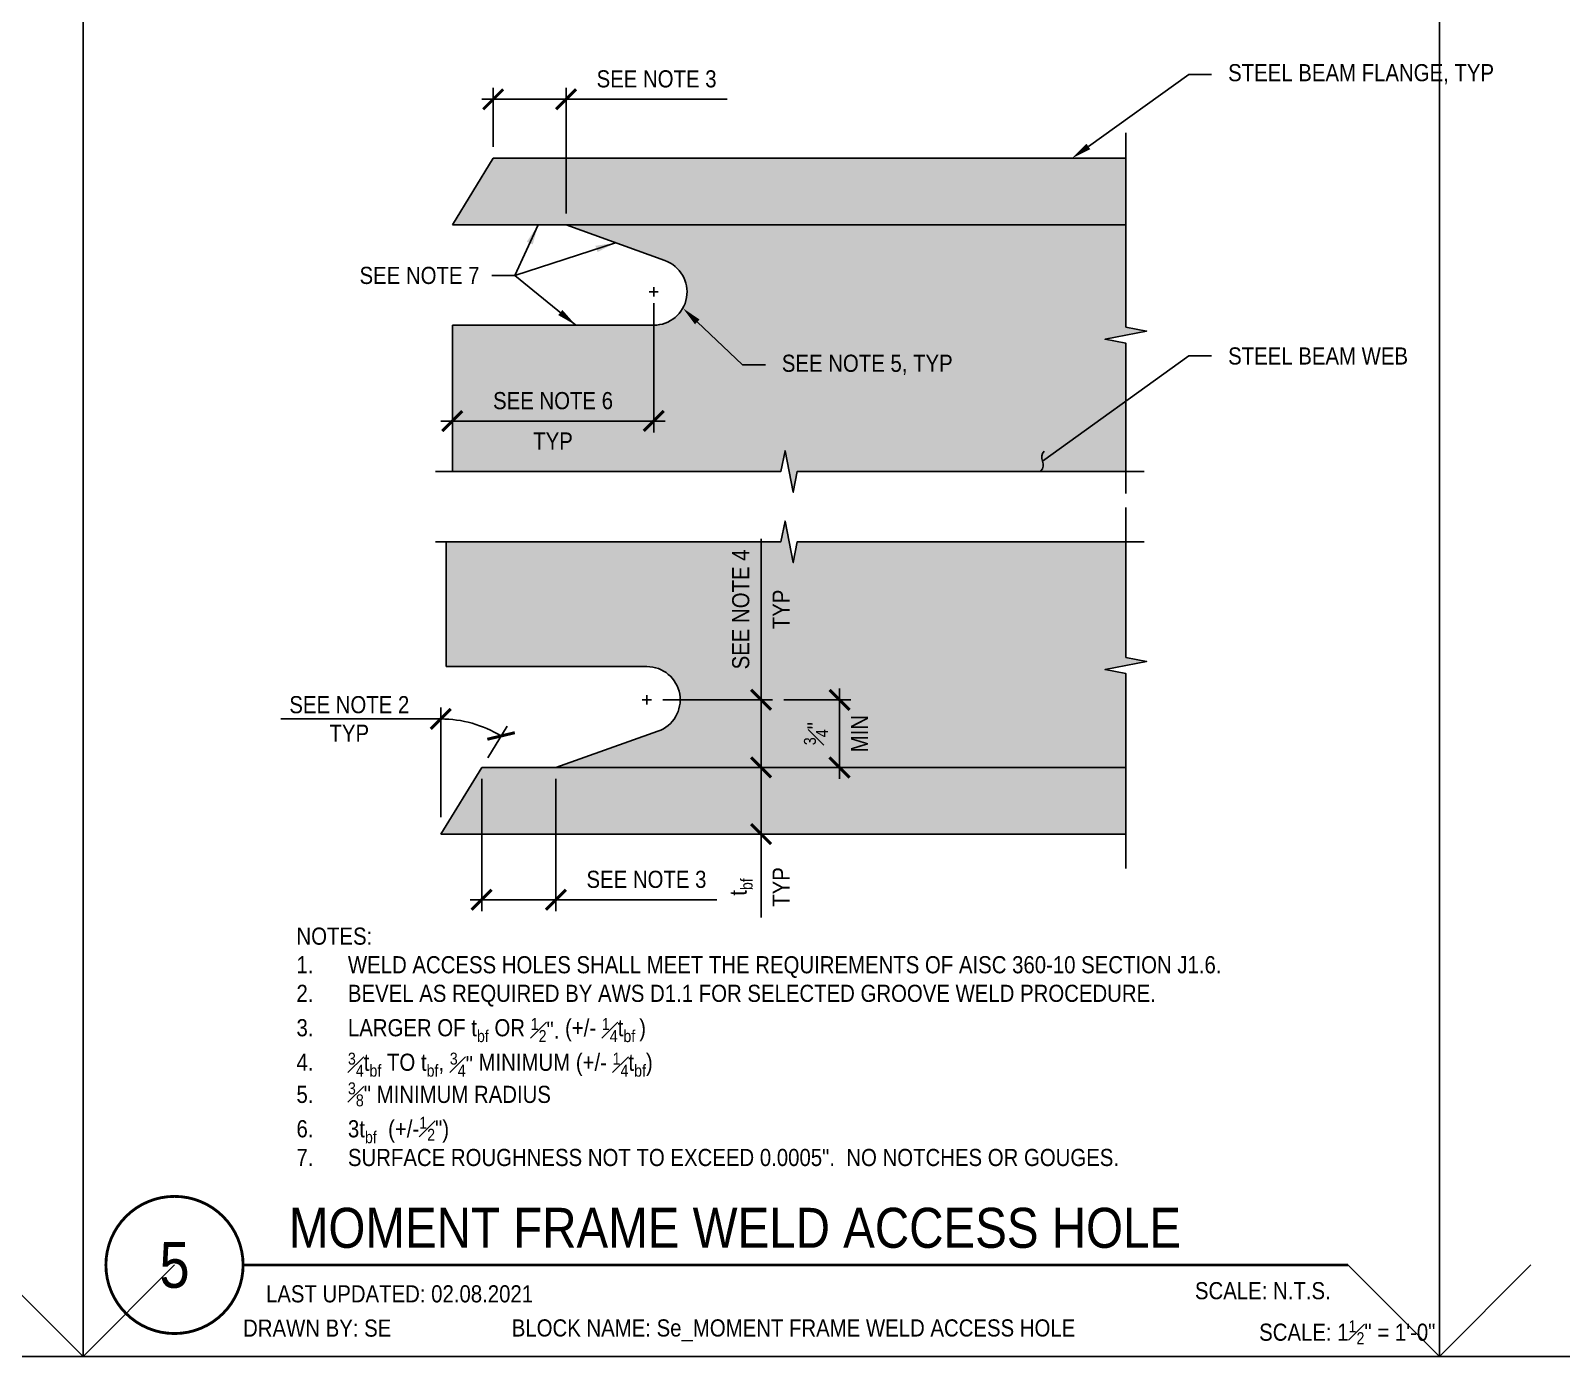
# Model space of a CAD drawing. Header units: inches. Extents: x -16404 to 14624, y -1591 to 16152.
# Drawn here: x 7421.2 to 7488.2, y 12058 to 12116 of the extents above; entities that cross this region are included whole.
import ezdxf
from ezdxf import colors
from ezdxf.entities.mleader import LeaderData, LeaderLine
from ezdxf.enums import TextEntityAlignment as Align
from ezdxf.math import Vec2, Vec3

# ---------------------------------------------------------------- set-up
doc = ezdxf.new("R2010")
doc.units = ezdxf.units.IN
doc.header["$LTSCALE"] = 24
doc.header["$MEASUREMENT"] = 0
doc.linetypes.add('DASHED2', pattern=[0.375, 0.25, -0.125])
doc.layers.get('0').update_dxf_attribs({"linetype": 'CONTINUOUS'})
doc.layers.get('DefPoints').update_dxf_attribs({"color": 251, "linetype": 'CONTINUOUS'})
doc.layers.add('DESIGNER COMMENTS', color=221, linetype='CONTINUOUS', plot=False)
doc.layers.add('S-ANNO-GRID-NONPLOT', color=251, linetype='CONTINUOUS', plot=False)
for name, color, linetype in [('S-ANNO-DIMS', 2, 'CONTINUOUS'), ('S-ANNO-NOTE', 4, 'CONTINUOUS'), ('S-BREAK', 2, 'CONTINUOUS'), ('S-STEEL', 4, 'CONTINUOUS'), ('S-TYP DETAIL BLOCKS', 1, 'CONTINUOUS')]:
    doc.layers.add(name, color=color, linetype=linetype)
doc.layers.add('S-POCHE-227', color=7, linetype='CONTINUOUS', true_color=0xe3e3e3, transparency=0.8)
doc.layers.add('S-POCHE-237', color=7, linetype='CONTINUOUS', true_color=0xededed, transparency=0.8)
doc.styles.add('Arial', font='arial.ttf', dxfattribs={"width": 0.85})
doc.dimstyles.new('DIM-8', dxfattribs={"dimscale": 8, "dimtxt": 0.09375, "dimasz": 0.109375, "dimexe": 0.0625, "dimexo": 0.0625, "dimgap": 0.0625, "dimtad": 1, "dimdec": 4, "dimzin": 11, "dimdsep": 46, "dimlunit": 4, "dimtxsty": 'Arial', "dimblk": 'ARCHTICK', "dimcen": 0.125, "dimclrd": 256, "dimclre": 256, "dimclrt": 4, "dimadec": 0, "dimazin": 0, "dimtfac": 0.75, "dimtdec": 4, "dimtmove": 0, "dimatfit": 3, "dimfxl": 1, "dimfrac": 1, "dimtolj": 1, "dimtzin": 0, "dimarcsym": 0})
doc.dimstyles.new('DIM-8$0', dxfattribs={"dimscale": 8, "dimtxt": 0.09375, "dimasz": 0.109375, "dimexe": 0.0625, "dimexo": 0.0625, "dimgap": 0.0625, "dimtad": 1, "dimdec": 4, "dimzin": 11, "dimdsep": 46, "dimlunit": 4, "dimtxsty": 'Arial', "dimblk1": 'ARCHTICK', "dimblk2": 'ARCHTICK', "dimsah": 1, "dimcen": 0.125, "dimdle": 0.0625, "dimclrd": 256, "dimclre": 256, "dimclrt": 4, "dimadec": 0, "dimazin": 0, "dimtfac": 1, "dimtdec": 4, "dimtmove": 0, "dimatfit": 3, "dimldrblk": 'ARCHTICK', "dimfxl": 1, "dimtolj": 1, "dimtzin": 11, "dimarcsym": 0})
doc.dimstyles.new('DIM-8_Se', dxfattribs={"dimscale": 8, "dimtxt": 0.09375, "dimasz": 0.109375, "dimexe": 0.0625, "dimexo": 0.0625, "dimgap": 0.0625, "dimtad": 1, "dimdec": 4, "dimzin": 11, "dimdsep": 46, "dimlunit": 4, "dimtxsty": 'Arial', "dimblk": 'ARCHTICK', "dimcen": 0.125, "dimdle": 0.0625, "dimclrd": 256, "dimclre": 256, "dimclrt": 4, "dimadec": 0, "dimazin": 0, "dimtfac": 0.75, "dimtdec": 4, "dimtmove": 0, "dimatfit": 3, "dimfxl": 1, "dimfrac": 1, "dimtolj": 1, "dimtzin": 0, "dimarcsym": 0})

# ---------------------------------------------------------------- blocks, each defined once
blk = doc.blocks.new('Se_30x42_DETAILS_GRID')
for p, q in [((14.82787985003278, 21.7499999999993), (14.82787985003278, 14.4999999999993)), ((22.24181977504962, 21.7499999999993), (22.24181977504962, 14.4999999999993)), ((14.82787985003347, 14.4999999999993), (14.82787985003347, 7.249999999999304)), ((22.24181977505032, 14.4999999999993), (22.24181977505032, 7.249999999999304)), ((14.82787985003347, 7.25), (15.32787985005552, 7.75000000002216)), ((22.24181977505032, 7.25), (22.74181977507237, 7.75000000002216)), ((14.82787985003393, 7.25), (7.413939925017315, 7.25)), ((22.24181977505055, 7.25), (14.82787985003393, 7.25)), ((29.65575970006717, 7.25), (22.24181977505055, 7.25))]:
    blk.add_line(p, q)
at = {"linetype": 'DASHED2', "ltscale": 0.5}
for p, q in [((14.82787985003347, 7.25), (14.32787985001144, 7.75000000002216)), ((22.24181977505032, 7.25), (21.74181977502829, 7.75000000002216))]:
    blk.add_line(p, q, dxfattribs=at)
blk = doc.blocks.new('*U814')
at = {"const_width": 0.1875}
for points in [[(-4.5, 1.695570592395378e-15, -1), (4.5, 1.479114197289397e-31, 3.732050807568883)], [(-4.5, 5.087936460698574e-16, 1), (4.5, 0, -3.732050807568883)]]:
    blk.add_lwpolyline(points, format="xyb", dxfattribs=at)
blk.add_lwpolyline([(4.5, 0), (76.96727909967422, 0)], dxfattribs=at)
blk.add_circle((0, 0), 4.5)
at = {"style": 'Arial', "width": 0.85}
for tag, p in [('DWG_TITLE_1', (7.5, 6.1875)), ('DWG_TITLE_2', (7.5, 2.4375))]:
    blk.add_attdef(tag, text='', height=2.625, dxfattribs=at).set_placement(p, align=Align.MIDDLE_LEFT)
blk.add_attdef('#', text='', height=3, dxfattribs=at).set_placement((0, 0), align=Align.MIDDLE_CENTER)
blk.add_attdef('SCALE', text='', height=1.125, dxfattribs=at).set_placement((75.84227909967422, -1.125), align=Align.TOP_RIGHT)
blk = doc.blocks.new('_ARCHTICK')
at = {"color": 0, "linetype": 'ByBlock', "const_width": 0.15}
blk.add_lwpolyline([(-0.5, -0.5), (0.5, 0.5)], dxfattribs=at)
blk = doc.blocks.new('*D848')
at = {"layer": 'DefPoints', "color": 0, "transparency": 16777216}
for p in [(17.12316634516537, 50.99594424961106), (13.93852316354241, 48.41938009759178), (17.12316634516537, 45.49699826321739)]:
    blk.add_point(p, dxfattribs=at)
at = {"layer": 'S-ANNO-DIMS', "lineweight": -2, "transparency": 16777216}
for p, q in [((13.43852316354241, 50.99594424961106), (17.12316634516537, 50.99594424961106)), ((13.93852316354241, 48.91938009759178), (13.93852316354241, 51.49594424961106)), ((17.12316634516537, 45.99699826321739), (17.12316634516537, 51.49594424961106)), ((17.12316634516537, 50.99594424961106), (24.16382971487888, 50.99594424961106))]:
    blk.add_line(p, q, dxfattribs=at)
at = {"layer": 'S-ANNO-DIMS', "lineweight": -2, "transparency": 16777216, "xscale": 0.875, "yscale": 0.875, "zscale": 0.875, "rotation": 180}
blk.add_blockref('_ARCHTICK', (13.93852316354241, 50.99594424961106), dxfattribs=at)
at = {"layer": 'S-ANNO-DIMS', "lineweight": -2, "transparency": 16777216, "xscale": 0.875, "yscale": 0.875, "zscale": 0.875}
blk.add_blockref('_ARCHTICK', (17.12316634516537, 50.99594424961106), dxfattribs=at)
at = {"layer": 'S-ANNO-DIMS', "color": 4, "transparency": 16777216, "insert": (21.08099803002213, 51.88424575029318), "char_height": 0.75, "attachment_point": 5, "style": 'Arial'}
blk.add_mtext('\\A1;SEE NOTE 3', dxfattribs=at)
blk = doc.blocks.new('*D2485')
at = {"layer": 'DefPoints', "color": 0, "transparency": 16777216}
for p in [(20.95624161034721, 42.57004517669702), (12.15003613636145, 36.91933853444425), (20.95624161034721, 36.91933853444425)]:
    blk.add_point(p, dxfattribs=at)
at = {"layer": 'S-ANNO-DIMS', "lineweight": -2, "transparency": 16777216}
for p, q in [((20.95624161034721, 42.07004517669702), (20.95624161034721, 36.41933853444425)), ((11.65003613636145, 36.91933853444425), (21.45624161034721, 36.91933853444425))]:
    blk.add_line(p, q, dxfattribs=at)
at = {"layer": 'S-ANNO-DIMS', "lineweight": -2, "transparency": 16777216, "xscale": 0.875, "yscale": 0.875, "zscale": 0.875, "rotation": 180}
blk.add_blockref('_ARCHTICK', (12.15003613636145, 36.91933853444425), dxfattribs=at)
at = {"layer": 'S-ANNO-DIMS', "lineweight": -2, "transparency": 16777216, "xscale": 0.875, "yscale": 0.875, "zscale": 0.875}
blk.add_blockref('_ARCHTICK', (20.95624161034721, 36.91933853444425), dxfattribs=at)
at = {"layer": 'S-ANNO-DIMS', "color": 4, "transparency": 16777216, "char_height": 0.75, "attachment_point": 5, "style": 'Arial'}
for s, insert in [('\\A1;SEE NOTE 6', (16.55313887335433, 37.80738423703634)), ('\\A1;TYP ', (16.55313887335433, 36.04433853444425))]:
    blk.add_mtext(s, dxfattribs=dict(at, insert=insert))
blk = doc.blocks.new('*D849')
at = {"layer": 'DefPoints', "color": 0, "transparency": 16777216}
for p in [(13.45284467299196, 23.55086143417196), (13.43388417052847, 21.7632720257534), (11.644473701479, 19.08281753835763), (11.644473701479, 18.8509174541432), (11.644473701479, 18.8509174541432)]:
    blk.add_point(p, dxfattribs=at)
at = {"layer": 'S-ANNO-DIMS', "lineweight": -2, "transparency": 16777216}
for p, q in [((11.644473701479, 19.58281753835763), (11.64447370147899, 24.38675690611338)), ((13.69563492375637, 22.18928440020352), (14.54249399408278, 23.56758967316015))]:
    blk.add_line(p, q, dxfattribs=at)
blk.add_arc((11.644473701479, 18.8509174541432), 5.035839451970181, 58.43257992029645, 90.00000000000011, dxfattribs=at)
at = {"layer": 'S-ANNO-DIMS', "lineweight": -2, "transparency": 16777216, "xscale": 0.875, "yscale": 0.875, "zscale": 0.875}
for p, rotation in [((11.64447370147899, 23.88675690611338), 180.0000000000001), ((14.28074324085488, 23.14157729871003), 328.4325799202965)]:
    blk.add_blockref('_ARCHTICK', p, dxfattribs=dict(at, rotation=rotation))
blk = doc.blocks.new('*D2486')
at = {"layer": 'DefPoints', "color": 0, "transparency": 16777216}
for p in [(25.6534385949417, 21.76327202575704), (25.6534385949426, 21.76327202575704), (25.65343859494261, 18.85091745414685)]:
    blk.add_point(p, dxfattribs=at)
at = {"layer": 'S-ANNO-DIMS', "lineweight": -2, "transparency": 16777216}
for p, q in [((25.6534385949426, 21.76327202575704), (25.6534385949426, 18.35091745414685)), ((25.6534385949426, 18.85091745414685), (25.6534385949426, 15.19909276110437))]:
    blk.add_line(p, q, dxfattribs=at)
at = {"layer": 'S-ANNO-DIMS', "lineweight": -2, "transparency": 16777216, "xscale": 0.875, "yscale": 0.875, "zscale": 0.875}
for p, rotation in [((25.6534385949426, 21.76327202575704), 90), ((25.6534385949426, 18.85091745414685), 270)]:
    blk.add_blockref('_ARCHTICK', p, dxfattribs=dict(at, rotation=rotation))
at = {"layer": 'S-ANNO-DIMS', "color": 4, "transparency": 16777216, "char_height": 0.75, "attachment_point": 5, "rotation": 90, "style": 'Arial'}
for s, insert in [('\\A1;t{\\H0.7x;\\S^ bf;} ', (24.77485742168203, 16.53532229725715)), ('\\A1;TYP', (26.5284385949426, 16.53532229725715))]:
    blk.add_mtext(s, dxfattribs=dict(at, insert=insert))
blk = doc.blocks.new('*D2487')
at = {"layer": 'DefPoints', "color": 0, "transparency": 16777216}
for p in [(20.8551863980647, 24.72223633090836), (25.65343859495128, 24.72223633090836), (25.65343859494261, 21.76327202575704)]:
    blk.add_point(p, dxfattribs=at)
at = {"layer": 'S-ANNO-DIMS', "lineweight": -2, "transparency": 16777216}
for p, q in [((25.65343859495128, 24.72223633090836), (25.65343859495128, 31.76029056010345)), ((21.3551863980647, 24.72223633090836), (26.15343859495128, 24.72223633090836)), ((25.65343859495129, 21.26327202575704), (25.65343859495128, 24.72223633090836))]:
    blk.add_line(p, q, dxfattribs=at)
at = {"layer": 'S-ANNO-DIMS', "lineweight": -2, "transparency": 16777216, "xscale": 0.875, "yscale": 0.875, "zscale": 0.875}
for p, rotation in [((25.65343859495128, 24.72223633090836), 90), ((25.65343859495129, 21.76327202575704), 270)]:
    blk.add_blockref('_ARCHTICK', p, dxfattribs=dict(at, rotation=rotation))
at = {"layer": 'S-ANNO-DIMS', "color": 4, "transparency": 16777216, "char_height": 0.75, "attachment_point": 5, "rotation": 90, "style": 'Arial'}
for s, insert in [('\\A1;SEE NOTE 4', (24.76539289235919, 28.67876344550589)), ('\\A1;TYP ', (26.52843859495128, 28.67876344550589))]:
    blk.add_mtext(s, dxfattribs=dict(at, insert=insert))
blk = doc.blocks.new('*D2439')
at = {"layer": 'DefPoints', "color": 0, "transparency": 16777216}
for p in [(26.15343859494261, 24.722236330912), (29.08092003899451, 24.722236330912), (29.08092003898493, 21.76327202575704)]:
    blk.add_point(p, dxfattribs=at)
at = {"layer": 'S-ANNO-DIMS', "lineweight": -2, "transparency": 16777216}
for p, q in [((29.08092003899451, 21.26327202575704), (29.08092003899451, 25.222236330912)), ((26.65343859494261, 24.722236330912), (29.58092003899451, 24.722236330912))]:
    blk.add_line(p, q, dxfattribs=at)
at = {"layer": 'S-ANNO-DIMS', "lineweight": -2, "transparency": 16777216, "xscale": 0.875, "yscale": 0.875, "zscale": 0.875}
for p, rotation in [((29.08092003899451, 24.722236330912), 90), ((29.08092003899451, 21.76327202575704), 270)]:
    blk.add_blockref('_ARCHTICK', p, dxfattribs=dict(at, rotation=rotation))
at = {"layer": 'S-ANNO-DIMS', "color": 4, "transparency": 16777216, "char_height": 0.75, "attachment_point": 5, "rotation": 90, "style": 'Arial'}
for s, insert in [('\\A1;{\\H0.7x;\\S3#4;}"', (28.05019016177759, 23.2427541783345)), ('\\A1;MIN ', (29.95592003899451, 23.2427541783345))]:
    blk.add_mtext(s, dxfattribs=dict(at, insert=insert))
blk = doc.blocks.new('*D850')
at = {"layer": 'DefPoints', "color": 0, "transparency": 16777216}
for p in [(13.43388417052847, 21.76327202575339), (16.6804859040094, 21.76327202575339), (16.6804859040094, 15.9774976817971)]:
    blk.add_point(p, dxfattribs=at)
at = {"layer": 'S-ANNO-DIMS', "lineweight": -2, "transparency": 16777216}
for p, q in [((13.43388417052847, 21.26327202575339), (13.43388417052847, 15.4774976817971)), ((16.6804859040094, 21.26327202575339), (16.6804859040094, 15.4774976817971)), ((12.93388417052847, 15.9774976817971), (16.6804859040094, 15.9774976817971)), ((16.6804859040094, 15.9774976817971), (23.72114927372291, 15.9774976817971))]:
    blk.add_line(p, q, dxfattribs=at)
at = {"layer": 'S-ANNO-DIMS', "lineweight": -2, "transparency": 16777216, "xscale": 0.875, "yscale": 0.875, "zscale": 0.875, "rotation": 180}
blk.add_blockref('_ARCHTICK', (13.43388417052847, 15.9774976817971), dxfattribs=at)
at = {"layer": 'S-ANNO-DIMS', "lineweight": -2, "transparency": 16777216, "xscale": 0.875, "yscale": 0.875, "zscale": 0.875}
blk.add_blockref('_ARCHTICK', (16.6804859040094, 15.9774976817971), dxfattribs=at)
at = {"layer": 'S-ANNO-DIMS', "color": 4, "transparency": 16777216, "insert": (20.63831758886615, 16.86579918247923), "char_height": 0.75, "width": 5.208301244305676, "attachment_point": 5, "style": 'Arial'}
blk.add_mtext('\\A1;SEE NOTE 3', dxfattribs=at)
blk = doc.blocks.new('_Integral')
at = {"color": 0, "linetype": 'ByBlock', "lineweight": -2}
for centre, start, end in [((0.44488802, -0.09133463), 101.9999999980396, 167.9999999799194), ((-0.44488802, 0.09133463), 282.0000000215427, 348.0000000034225)]:
    blk.add_arc(centre, 0.45416667, start, end, dxfattribs=at)
blk = doc.blocks.new('Se_MOMENT FRAME WELD ACCESS HOLE')
at = {"layer": 'S-POCHE-227'}
h = blk.add_hatch(color=256, dxfattribs=at)
h.dxf.hatch_style = 1
h.paths.add_polyline_path([(13.93852316354241, 48.41938009759178), (12.15003613636145, 45.49699826321739), (41.60378854078954, 45.49699826321739), (41.60378854078954, 48.41938009759178)])
h = blk.add_hatch(color=256, dxfattribs=at)
h.dxf.hatch_style = 1
h.paths.add_polyline_path([(41.60378854078954, 18.8509174541432), (41.60378854078954, 21.76327202575339), (13.43388417052847, 21.76327202575339), (11.644473701479, 18.8509174541432)])
at = {"layer": 'S-POCHE-237'}
h = blk.add_hatch(color=256, dxfattribs=at)
h.dxf.hatch_style = 1
h.paths.add_polyline_path([(41.60378854078954, 34.71383398663238), (41.60378854078954, 40.31921217798663), (40.69549393498528, 40.49679948492485), (42.5120831465938, 40.85197409880493), (41.60378854078954, 41.02956140574315), (41.60378854078954, 45.49699826321739), (17.12316634516537, 45.49699826321739), (21.44935551412891, 43.94154583687487, -0.8407687130972094), (20.95624161034721, 41.11259007173794), (12.15003613636145, 41.11259007173794), (12.15003613636145, 34.71383398663238), (26.52173772469905, 34.71383398663238), (26.69932503163727, 35.62212859243664), (27.05449964551372, 33.80553938082812), (27.23208695245557, 34.71383398663238)])
h = blk.add_hatch(color=256, dxfattribs=at)
h.dxf.hatch_style = 1
h.paths.add_polyline_path([(41.60378854078954, 21.76327202575339), (41.60378854078954, 25.86809279358022), (40.69549393498528, 26.04568010051844), (42.5120831465938, 26.4008547143967), (41.60378854078954, 26.57844202133674), (41.60378854078954, 31.63547741264483), (27.23208695245557, 31.63547741264483), (27.05449964551372, 30.72718280684057), (26.69932503163727, 32.54377201845273), (26.52173772469905, 31.63547741264483), (11.88201812812986, 31.63547741264483), (11.88201812812986, 26.17969143586743), (20.65515558862899, 26.17969143586743, -0.8423714070685316), (21.14311898989035, 23.34889474848933), (16.6804859040094, 21.76327202575339)])
at = {"layer": 'S-ANNO-DIMS'}
blk.add_line((4.644473701473544, 23.88675690611126), (11.64447370147354, 23.88675690611126), dxfattribs=at)
at = {"layer": 'S-ANNO-NOTE', "color": 1}
for p, q in [((21.15627241978291, 42.57004517669702), (20.75621080090787, 42.57004517669702)), ((20.95624161034721, 42.77007598613272), (20.95624161034721, 42.37001436725768)), ((20.65515558862899, 24.92226714034769), (20.65515558862899, 24.52220552147264)), ((20.85518639806469, 24.72223633090834), (20.45512477918965, 24.72223633090834))]:
    blk.add_line(p, q, dxfattribs=at)
at = {"layer": 'S-BREAK'}
for points in [[(41.60378854078954, 33.74519548796161), (41.60378854078954, 40.31921217798663), (40.69549393498528, 40.49679948492485), (42.5120831465938, 40.85197409880493), (41.60378854078954, 41.02956140574315), (41.60378854078954, 49.53193930892667)], [(11.41231950093788, 34.71383398663238), (26.52173772469905, 34.71383398663238), (26.69932503163727, 35.62212859243664), (27.05449964551372, 33.80553938082812), (27.23208695245557, 34.71383398663238), (42.40740283124978, 34.71383398663238)], [(41.60378854078954, 17.3509174541432), (41.60378854078954, 25.86809279358022), (40.69549393498528, 26.04568010051844), (42.5120831465938, 26.4008547143967), (41.60378854078954, 26.57844202133674), (41.60378854078954, 33.13547741264483)], [(11.41231950093788, 31.63547741264483), (26.52173772469905, 31.63547741264483), (26.69932503163727, 32.54377201845273), (27.05449964551372, 30.72718280684057), (27.23208695245557, 31.63547741264483), (42.40740283124978, 31.63547741264483)]]:
    blk.add_lwpolyline(points, dxfattribs=at)
at = {"layer": 'S-STEEL'}
for p, q in [((13.93852316354241, 48.41938009759178), (12.15003613636145, 45.49699826321739)), ((41.60378854078954, 48.41938009759178), (13.93852316354241, 48.41938009759178)), ((12.15003613636145, 45.49699826321739), (41.60378854078954, 45.49699826321739)), ((17.12316634516537, 45.49699826321739), (21.44935551412709, 43.94154583687487)), ((20.95624161034721, 41.11259007173794), (12.15003613636145, 41.11259007173794)), ((12.15003613636145, 41.11259007173794), (12.15003613636145, 34.71383398663238)), ((11.88201812812986, 31.63547741264483), (11.88201812812986, 26.17969143586743)), ((11.88201812812986, 26.17969143586743), (20.65515558862899, 26.17969143586743)), ((16.6804859040094, 21.76327202575339), (21.14311898988672, 23.34889474849115)), ((11.644473701479, 18.8509174541432), (13.43388417052847, 21.76327202575339)), ((13.43388417052847, 21.76327202575339), (41.60378854078954, 21.76327202575339)), ((41.60378854078954, 18.8509174541432), (11.644473701479, 18.8509174541432))]:
    blk.add_line(p, q, dxfattribs=at)
for centre, start, end in [((20.95624161034721, 42.57004517669702), 270, 70.22429071106488), ((20.65515558862899, 24.72223633090834), 289.5606865779299, 90)]:
    blk.add_arc(centre, 1.457455104959081, start, end, dxfattribs=at)
at = {"layer": 'DESIGNER COMMENTS', "char_height": 0.75, "style": 'Arial'}
for s, insert, width, attachment_point in [('\\A1;LAST UPDATED: 02.08.2021', (3.99989251376519, -0.8873430087096494), 11.64731070941337, 1), ('\\A1;DRAWN BY: SE', (2.99989251376519, -2.387343008709649), 6.442075375170532, 1), ('\\A1;BLOCK NAME: Se_MOMENT FRAME WELD ACCESS HOLE', (27.06969962490894, -2.863095238322785), 24.60386766712142, 5), ('\\A1;SCALE: 1{\\H0.7x;\\S1#2;}" = 1\'-0"', (55.13939924999249, -2.416666666893434), 13.12496666549328, 3)]:
    blk.add_mtext(s, dxfattribs=dict(at, insert=insert, width=width, attachment_point=attachment_point))
at = {"layer": 'S-ANNO-NOTE', "color": 4, "char_height": 0.75, "width": 5.212735334242837, "attachment_point": 5, "style": 'Arial'}
for s, insert in [('SEE NOTE 7', (10.71425871039173, 43.28512664111986)), ('SEE NOTE 2\\PTYP', (7.644473701473544, 23.88675690611126))]:
    blk.add_mtext(s, dxfattribs=dict(at, insert=insert))
at = {"layer": 'S-ANNO-NOTE', "insert": (5.333644295642443, 4.316558829694259), "char_height": 0.75, "width": 45.95962623305695, "attachment_point": 7, "style": 'Arial'}
blk.add_mtext('\\A1;NOTES:{\\C4;\\P\\pi-2.25,l2.25,t2.25;1.^IWELD ACCESS HOLES SHALL MEET THE REQUIREMENTS OF AISC 360-10 SECTION J1.6.\\P2.^IBEVEL AS REQUIRED BY AWS D1.1 FOR SELECTED GROOVE WELD PROCEDURE.\\P3.^ILARGER OF t\\H0.7x;\\S^ bf;\\H1.4286x; OR \\H0.7x;\\S1#2;\\H1.4286x;". (+/- \\H0.7x;\\S1#4;\\H1.4286x;t\\H0.7x;\\S^ bf ;\\H1.4286x;)\\P4.^I\\H0.7x;\\S3#4;\\H1.4285x;t\\H0.7x;\\S^ bf;\\H1.4287x; TO \\H0.9999x;t\\H0.7x;\\S^ bf;\\H1.4287x;, \\H0.7x;\\S3#4;\\H1.4286x;" MINIMUM (+/- \\H0.7x;\\S1#4;\\H1.4284x;t\\H0.7x;\\S^ bf;\\H1.4288x;)\\P5.^I\\H0.7x;\\S3#8;\\H1.4286x;" MINIMUM RADIUS\\P6.^I3\\H0.99981x;t\\H0.7x;\\S^ bf;\\H1.4288x;  (+/-\\H0.7x;\\S1#2;\\H1.4286x;")\\P7.^ISURFACE ROUGHNESS NOT TO EXCEED 0.0005".  NO NOTCHES OR GOUGES.}', dxfattribs=at)
at = {"layer": 'S-ANNO-DIMS'}
for base, p1, p2, text, picture, middle in [((17.12316634516537, 50.99594424961106), (13.93852316354241, 48.41938009759178), (17.12316634516537, 45.49699826321739), 'SEE NOTE 3', '*D848', (21.08099803002213, 51.88424575029318)), ((20.95624161034721, 36.91933853444425), (12.15003613636145, 36.91933853444425), (20.95624161034721, 42.57004517669702), 'SEE NOTE 6\\XTYP ', '*D2485', (16.55313887335433, 36.91933853444425)), ((16.6804859040094, 15.9774976817971), (13.43388417052847, 21.76327202575339), (16.6804859040094, 21.76327202575339), 'SEE NOTE 3', '*D850', (20.63831758886615, 16.86579918247923))]:
    dim = blk.add_linear_dim(base=base, p1=p1, p2=p2, text=text, dimstyle='DIM-8_Se', dxfattribs=at)
    dim.commit()
    dim.dimension.update_dxf_attribs({"geometry": picture, "text_midpoint": middle})
for base, p1, p2, text, dimstyle, picture, middle in [((25.65343859495128, 24.72223633090836), (25.6534385949426, 21.76327202575703), (20.85518639806469, 24.72223633090834), 'SEE NOTE 4\\XTYP ', 'DIM-8$0', '*D2487', (25.65343859495128, 28.67876344550589)), ((29.08092003899451, 24.722236330912), (29.08092003898491, 21.76327202575703), (26.1534385949426, 24.72223633091198), '{\\H0.7x;\\S3#4;}"\\XMIN ', 'DIM-8_Se', '*D2439', (29.08092003899451, 23.2427541783345))]:
    dim = blk.add_linear_dim(base=base, p1=p1, p2=p2, angle=90, text=text, dimstyle=dimstyle, dxfattribs=at)
    dim.commit()
    dim.dimension.update_dxf_attribs({"geometry": picture, "text_midpoint": middle})
dim = blk.add_angular_dim_2l(base=(13.45284467299196, 23.55086143417196), line1=((11.644473701479, 19.08281753835763), (11.644473701479, 18.8509174541432)), line2=((11.644473701479, 18.8509174541432), (13.43388417052847, 21.76327202575339)), text=' ', dimstyle='DIM-8_Se', dxfattribs=at)
dim.commit()
dim.dimension.update_dxf_attribs({"geometry": '*D849', "text_midpoint": (6.539618843916146, 26.32214826839772)})
dim = blk.add_linear_dim(base=(25.6534385949426, 21.76327202575704), p1=(25.6534385949426, 18.85091745414684), p2=(25.65343859494169, 21.76327202575703), angle=90, text='t{\\H0.7x;\\S^ bf;} \\XTYP', dimstyle='DIM-8_Se', dxfattribs=at)
dim.commit()
dim.dimension.update_dxf_attribs({"geometry": '*D2486', "text_midpoint": (25.6534385949426, 16.53532229725715), "dimtype": 160})
at = {"layer": 'S-ANNO-NOTE'}
for points in [[(15.90009240453583, 45.49699826321739), (14.88221363319099, 43.28512664111986), (13.88221363319099, 43.28512664111986)], [(19.28626092964623, 44.71927205004613), (14.88221363319099, 43.28512664111986), (13.88221363319099, 43.28512664111986)], [(17.55142266054099, 41.11259007173794), (14.88221363319099, 43.28512664111986), (13.88221363319099, 43.28512664111986)]]:
    blk.add_leader(points, dimstyle='DIM-8', override={"dimclrd": 2}, dxfattribs=at)
ml = blk.add_multileader_mtext('Standard', dxfattribs=at)
ml.set_content('STEEL BEAM FLANGE, TYP', color=4, style='Arial')
ml.set_leader_properties(color=2)
ml.build(insert=Vec2(0, 0))
ml.multileader.update_dxf_attribs({"dogleg_length": 0.36, "arrow_head_size": 0.875, "scale": 8})
ctx = ml.context
ctx.base_point, ctx.scale, ctx.char_height, ctx.arrow_head_size, ctx.landing_gap_size, ctx.plane_origin = Vec3(45.35480871166147, 52.08507291271235), 8, 0.75, 0.875, 0.72, Vec3(5.060240464932576, 352.8168083804776)
notes = []
notes.append((ctx, [(0, (1, 1, 0), (44.35480871166146, 52.08507291271235), (1, 0), 1.000000000000005, [(0, [(39.25398443779704, 48.41938009759178)], 0, [])])]))
ctx.mtext.insert, ctx.mtext.width, ctx.mtext.defined_height, ctx.mtext.flow_direction = Vec3(46.07480871166147, 52.53425435882422), 5.967646657571623, 1.917665316102104, 5
ml = blk.add_multileader_mtext('Standard', dxfattribs=at)
ml.set_content('\\A1;SEE NOTE 5, TYP', color=4, style='Arial')
ml.set_leader_properties(color=2)
ml.build(insert=Vec2(0, 0))
ml.multileader.update_dxf_attribs({"dogleg_length": 0.36, "arrow_head_size": 0.875, "scale": 8})
ctx = ml.context
ctx.base_point, ctx.scale, ctx.char_height, ctx.arrow_head_size, ctx.landing_gap_size, ctx.plane_origin = Vec3(25.83791890313205, 39.37327187317169), 8, 0.75, 0.875, 0.72, Vec3(-12.86886674008201, 331.7080937192331)
notes.append((ctx, [(0, (1, 1, 0), (24.83791890313205, 39.37327187317169), (1, 0), 1.000000000000004, [(0, [(22.22823006058206, 41.85855324740987)], 0, [])])]))
ctx.mtext.insert, ctx.mtext.width, ctx.mtext.flow_direction = Vec3(26.55791890313205, 39.82245331928356), 4.463042291950886, 5
ml = blk.add_multileader_mtext('Standard', dxfattribs=at)
ml.set_content('{\\C4;STEEL BEAM WEB}', color=4, style='Arial')
ml.set_leader_properties(color=2)
ml.set_arrow_properties(name='INTEGRAL')
ml.build(insert=Vec2(0, 0))
ml.multileader.update_dxf_attribs({"dogleg_length": 0.36, "arrow_head_size": 0.875, "scale": 8})
ctx = ml.context
ctx.base_point, ctx.scale, ctx.char_height, ctx.arrow_head_size, ctx.landing_gap_size, ctx.plane_origin = Vec3(45.35480871166147, 39.76653957172675), 8, 0.75, 0.875, 0.72, Vec3(5.060240464932576, 340.498275039492)
notes.append((ctx, [(0, (1, 1, 0), (44.35480871166146, 39.76653957172675), (1, 0), 1.000000000000005, [(0, [(37.95534816357031, 35.16758550228406)], 0, [])])]))
ctx.mtext.insert, ctx.mtext.width, ctx.mtext.defined_height, ctx.mtext.flow_direction = Vec3(46.07480871166172, 40.14153957172675), 6.792022145156807, 1.917665316102104, 5
for ctx, leaders in notes:
    for number, flags, end, landing, length, lines in leaders:
        leader = LeaderData()
        leader.index, (leader.has_last_leader_line, leader.has_dogleg_vector, leader.attachment_direction) = number, flags
        leader.last_leader_point, leader.dogleg_vector, leader.dogleg_length = Vec3(end), Vec3(landing), length
        for number, points, colour, breaks in lines:
            line = LeaderLine()
            line.index, line.vertices, line.color, line.breaks = number, Vec3.list(points), colors.encode_raw_color(colour), breaks
            leader.lines.append(line)
        ctx.leaders.append(leader)

msp = doc.modelspace()

# ---------------------------------------------------------------- block references
at = {"layer": 'S-ANNO-GRID-NONPLOT', "xscale": 8, "yscale": 8, "zscale": 8}
msp.add_blockref('Se_30x42_DETAILS_GRID', (7304.878973755842, 12000.00000000001), dxfattribs=at)
at = {"layer": 'S-ANNO-NOTE', "xscale": 0.6666666666666666, "yscale": 0.6666666666666666, "zscale": 0.6666666666666666}
msp.add_blockref('*U814', (7427.502012556286, 12062.00000000019), dxfattribs=at).add_auto_attribs({'#': '5', 'DWG_TITLE_2': 'MOMENT FRAME WELD ACCESS HOLE', 'SCALE': 'SCALE: N.T.S.'})
at = {"layer": 'S-TYP DETAIL BLOCKS'}
msp.add_blockref('Se_MOMENT FRAME WELD ACCESS HOLE', (7427.502012556286, 12062.00000000018), dxfattribs=at)

doc.saveas('drawing.dxf')
